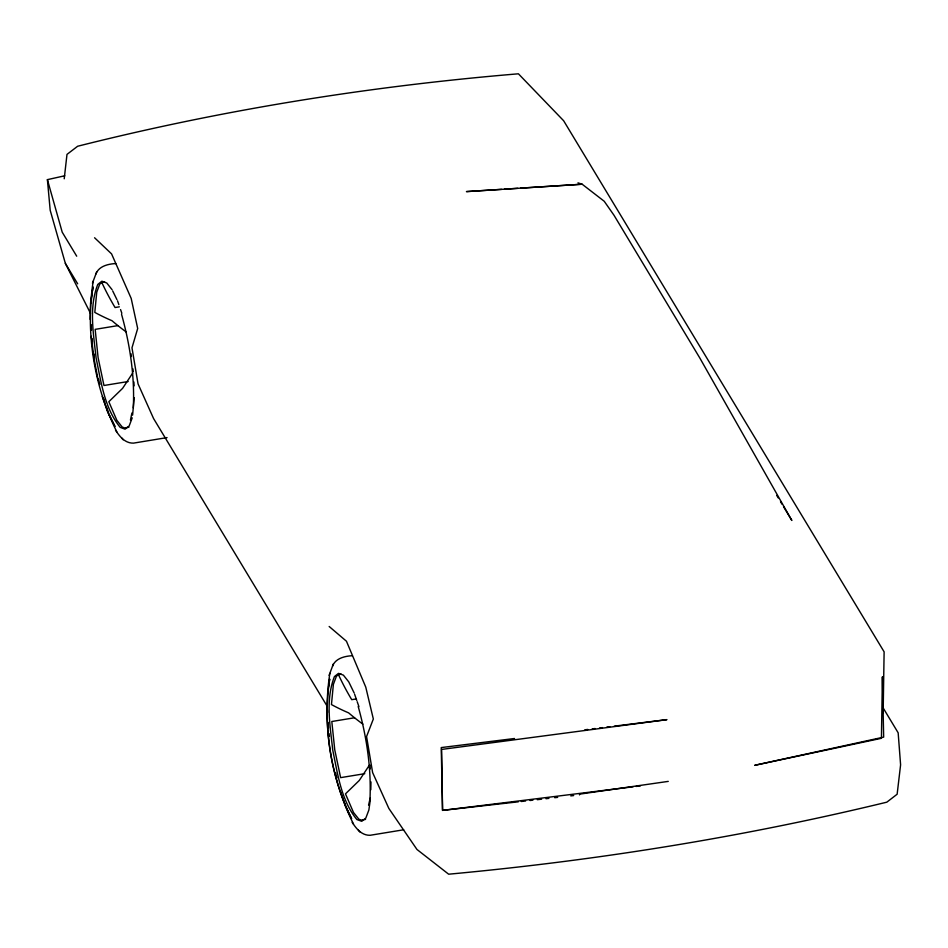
<?xml version="1.0" encoding="UTF-8"?>
<svg xmlns="http://www.w3.org/2000/svg" width="948" height="948" viewBox="0 0 948 948"><rect width="100%" height="100%" fill="white"/><g stroke="black" fill="none" stroke-linecap="round" stroke-linejoin="round"><path stroke-width="1.42" d="M883.145 713.157L884.117 651.833L563.645 120.752L518.414 73.802C369.744 86.185 222.33 109.79 77.629 146.253L66.988 154.394L64.227 178.781M90.178 319.405L90.558 302.969L93.046 286.889L92.466 290.918M91.067 303.194L92.086 293.607M133.301 407.913C134.817 376.344 130.03 344.705 121.557 314.333M134.154 397.627L132.613 415.106M369.945 800.065C371.462 768.496 366.675 736.857 358.202 706.497M370.798 789.779L370.976 781.899M579.512 794.91L579.536 794.151L668.257 781.389M93.2 281.201C85.332 331.646 93.876 386.286 116.853 431.885M329.845 673.353C322.107 723.774 330.639 778.427 353.497 824.037M327.783 692.478L328.162 689.8M328.541 687.11L329.691 679.041C322.64 725.967 330.485 776.187 351.613 818.693L345.676 806.511L340.522 791.651M370.23 800.408L368.867 810.007L365.833 818.065L361.733 821.312L356.839 819.522C341.019 800.136 337.701 773.9 332.748 750.141C330.165 725.967 325.306 699.956 334.407 676.599L338.507 673.353L343.401 675.154L348.746 681.861L354.197 693.047M130.445 420.083L131.914 412.996M368.559 805.148L370.206 798.109M95.914 273.984C98.746 266.163 108.321 263.899 115.763 263.568M332.558 666.136C335.391 658.315 344.965 656.052 352.407 655.72M92.43 283.239L96.755 271.709M132.222 417.855L129.189 425.913L125.089 429.16L120.195 427.37C104.375 407.984 101.057 381.748 96.103 357.989C93.52 333.815 88.662 307.792 97.763 284.447L101.863 281.201L106.757 283.002L112.101 289.709M329.075 675.391L333.4 663.861M132.673 373.121L122.6 388.348L108.83 401.715L116.853 420.32L122.209 427.038L124.65 427.939L128.916 427.228M369.317 765.273L359.245 780.5L345.475 793.867L353.497 812.472L358.854 819.19L361.295 820.091L365.561 819.392M104.659 282.03L101.815 282.492L99.765 284.116L96.743 292.185L94.812 312.413A259.965 105.264 -3.1 0 0 111.983 320.708A249.525 175.404 4.7 0 0 126.214 331.966M341.304 674.182L338.46 674.656L336.41 676.268L333.388 684.337L331.456 704.565A259.965 105.264 -3.1 0 0 348.627 712.872A249.525 175.404 4.7 0 0 362.859 724.118M90.51 313.385L65.376 263.437L50.197 210.302L47.4 179.646L64.748 175.783M119.365 306.82L115.075 307.519A272.052 261.826 -70 0 1 101.815 282.492M117.907 325.614L95.167 329.359L98.106 357.657L103.972 385.492L128.146 381.523M167.049 437.609L133.467 443.131C125.041 443.344 119.697 436.554 115.514 430.191M356.01 698.972L351.72 699.671A272.052 261.826 -70 0 1 338.46 674.644M354.552 717.766L331.812 721.511L334.751 749.809L340.616 777.644L364.79 773.675M403.694 829.773L370.111 835.283C361.686 835.496 356.341 828.718 352.158 822.343M514.527 738.504L441.235 747.581L442.55 810.374L518.319 801.818M584.88 729.794L587.819 729.439M592.216 728.894L595.143 728.526M599.539 727.981L602.478 727.614M606.874 727.069L609.801 726.713M614.197 726.168L666.965 719.639L441.626 749.43L442.55 810.374L633.098 786.793M636.037 786.425L640.433 785.88M521.234 801.498L525.607 801.001M529.979 800.503L532.894 800.183M537.267 799.685L541.628 799.188M546.001 798.702L548.916 798.37M554.746 797.706L557.661 797.386M570.779 795.905L573.682 795.573M501.587 189.363L466.428 191.603L582.155 184.22L604.231 201.272L614.031 215.303L699.814 358L791.841 520.464L783.534 506.694M504.514 189.173L517.703 188.332M520.63 188.142L582.155 184.22L577.972 182.846M329.157 626.486L346.458 641.239L365.774 687.158L373.334 719.011L366.568 736.537L372.623 772.596L388.858 808.454L416.966 849.467L448.653 874.198C596.256 860.547 742.734 837.167 886.818 802.174L897.14 794.223L900.6 764.846L898.159 732.804L883.098 707.848M94.575 237.758L111.568 253.886L131.191 298.43L137.685 328.494L131.985 347.809L138.041 383.869L153.564 418.53L327.38 706.58M121.64 437.893L123.145 439.777M358.285 830.045L359.79 831.929M776.732 495.425L778.237 497.925M780.512 501.682L782.017 504.194M76.705 256.197L62.213 232.189L47.4 179.646M65.376 263.437L77.677 283.831M112.705 290.953L116.948 299.651M109.032 414.359L114.969 426.541L107.681 412.048L102.289 396.537M354.623 694.28L356.78 700.477M357.206 701.721L358.936 706.675M117.552 300.883L118.844 304.604M120.562 309.569L121.854 313.29M103.403 398.148L104.813 402.201M106.223 406.254L108.57 413.008M335.462 772.525L336.872 777.988M98.462 378.999L99.872 384.473M98.13 380.172L94.006 358.32L91.233 336.256M329.075 733.61L329.43 736.406M131.025 353.758L131.369 356.507M132.921 368.867L133.265 371.616M92.086 338.661L92.43 341.458M94.018 354.042L94.362 356.839M369.993 765.072L370.218 768.958M327.392 709.673L327.558 712.493M328.138 722.364L328.47 728.005M133.881 381.973L134.106 385.86M91.162 324.572L91.494 330.212M882.398 676.979L881.427 738.302L754.715 765.309L883.666 737.129L882.398 676.979"/></g></svg>
